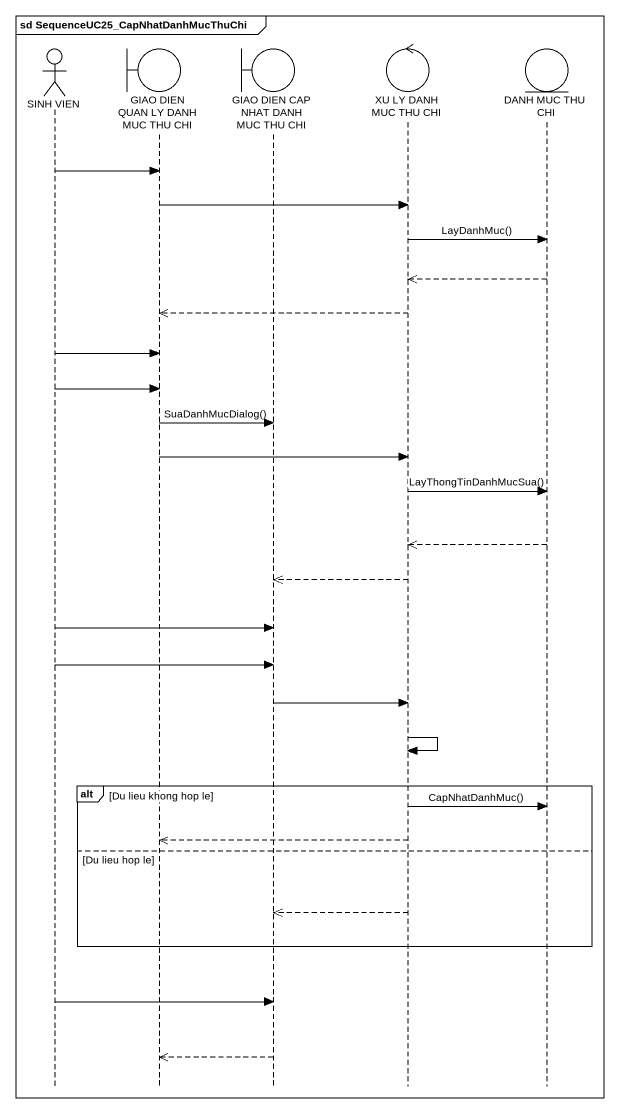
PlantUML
@startuml
mainframe sd SequenceUC25_CapNhatDanhMucThuChi
hide footbox
actor "SINH VIEN" as SINH_VIEN
boundary "GIAO DIEN QUAN LY DANH MUC THU CHI" as GIAO_DIEN_QUAN_LY_DANH_MUC
boundary "GIAO DIEN CAP NHAT DANH MUC THU CHI" as GIAO_DIEN_CAP_NHAT_DANH_MUC
control "XU LY DANH MUC THU CHI" as XU_LY_DANH_MUC_THU_CHI
entity "DANH MUC THU CHI" as DANH_MUC_THU_CHI

SINH_VIEN -> GIAO_DIEN_QUAN_LY_DANH_MUC
GIAO_DIEN_QUAN_LY_DANH_MUC -> XU_LY_DANH_MUC_THU_CHI
XU_LY_DANH_MUC_THU_CHI -> DANH_MUC_THU_CHI : LayDanhMuc()
DANH_MUC_THU_CHI -->> XU_LY_DANH_MUC_THU_CHI
XU_LY_DANH_MUC_THU_CHI -->> GIAO_DIEN_QUAN_LY_DANH_MUC
SINH_VIEN -> GIAO_DIEN_QUAN_LY_DANH_MUC
SINH_VIEN -> GIAO_DIEN_QUAN_LY_DANH_MUC
GIAO_DIEN_QUAN_LY_DANH_MUC -> GIAO_DIEN_CAP_NHAT_DANH_MUC : SuaDanhMucDialog()
GIAO_DIEN_QUAN_LY_DANH_MUC -> XU_LY_DANH_MUC_THU_CHI
XU_LY_DANH_MUC_THU_CHI -> DANH_MUC_THU_CHI : LayThongTinDanhMucSua()
DANH_MUC_THU_CHI -->> XU_LY_DANH_MUC_THU_CHI
XU_LY_DANH_MUC_THU_CHI -->> GIAO_DIEN_CAP_NHAT_DANH_MUC
SINH_VIEN -> GIAO_DIEN_CAP_NHAT_DANH_MUC
SINH_VIEN -> GIAO_DIEN_CAP_NHAT_DANH_MUC
GIAO_DIEN_CAP_NHAT_DANH_MUC -> XU_LY_DANH_MUC_THU_CHI
XU_LY_DANH_MUC_THU_CHI -> XU_LY_DANH_MUC_THU_CHI
alt Du lieu khong hop le
  XU_LY_DANH_MUC_THU_CHI -> DANH_MUC_THU_CHI : CapNhatDanhMuc()
  XU_LY_DANH_MUC_THU_CHI -->> GIAO_DIEN_QUAN_LY_DANH_MUC
else Du lieu hop le
  XU_LY_DANH_MUC_THU_CHI -->> GIAO_DIEN_CAP_NHAT_DANH_MUC
end
SINH_VIEN -> GIAO_DIEN_CAP_NHAT_DANH_MUC
GIAO_DIEN_CAP_NHAT_DANH_MUC -->> GIAO_DIEN_QUAN_LY_DANH_MUC
@enduml
